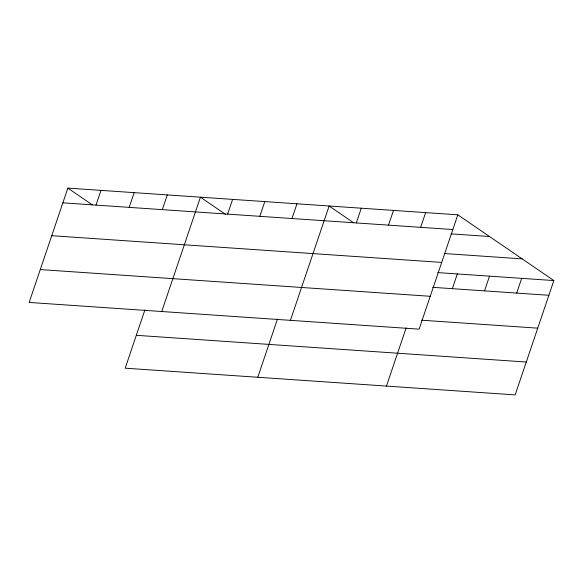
<?xml version="1.0" encoding="UTF-8"?>
<svg xmlns="http://www.w3.org/2000/svg" width="583" height="583" viewBox="0 0 583 583"><rect width="100%" height="100%" fill="white"/><g stroke="black" fill="none" stroke-linecap="round" stroke-linejoin="round"><path stroke-width="0.87" d="M67.854 188.105L29.15 302.439L419.111 329.155L457.815 214.814L67.854 188.105L92.34 204.866M96.013 205.099L100.997 190.371M129.164 207.373L134.148 192.645M162.307 209.64L167.292 194.911M144.912 309.908L125.185 368.186L515.146 394.895L553.85 280.561L457.815 214.814M161.739 311.526L200.443 197.185L225.65 214.442M227.625 214.114L232.61 199.386M259.799 216.322L264.784 201.594M291.974 218.523L296.958 203.795M257.773 377.267L277.493 318.996M290.429 320.344L329.125 206.003L353.619 222.764M356.315 222.932L361.3 208.204M388.489 225.133L393.474 210.412M420.656 227.341L425.641 212.613M386.463 386.084L406.183 327.806M452.35 288.672L457.334 273.944M484.524 290.881L489.509 276.153M516.691 293.081L521.676 278.353M62.869 202.833L452.831 229.542M451.082 233.878L489.509 236.509M444.406 253.539L522.157 258.867M51.741 235.7L441.703 262.416M437.673 272.596L553.85 280.561M432.688 287.324L548.865 295.282M40.278 269.572L430.239 296.288M421.56 320.198L537.737 328.156M136.313 335.312L526.274 362.028"/></g></svg>
